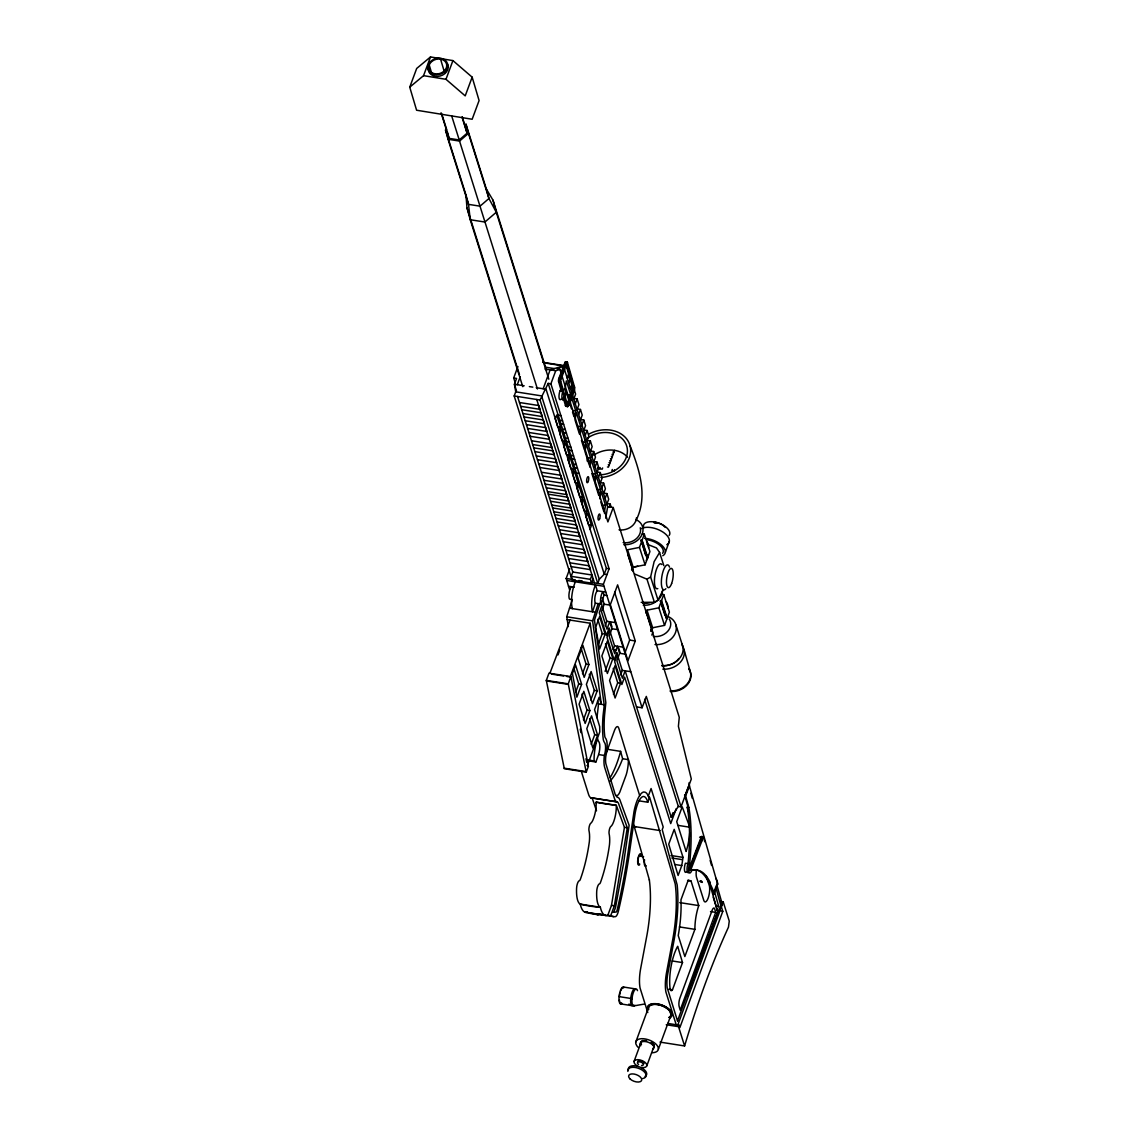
<?xml version="1.0" encoding="UTF-8"?>
<svg xmlns="http://www.w3.org/2000/svg" width="1139" height="1139" viewBox="0 0 1139 1139"><rect width="100%" height="100%" fill="white"/><g stroke="black" fill="none" stroke-linecap="round" stroke-linejoin="round"><path stroke-width="1.5" d="M681.763 865.569L683.03 857.396L674.203 829.363L668.721 844.198L678.118 875.464L681.763 865.569L674.872 864.487M559.164 379.771L564.232 365.946M621.922 1003.302A8.599 2.719 -81.1 0 1 619.075 996.668L619.374 994.432A8.599 2.719 -81.1 0 1 624.087 987.584M619.402 996.483L619.659 994.546A7.631 2.406 -81.1 0 1 620.1 992.596M630.721 998.433L631.02 996.255A8.599 2.719 -81.1 0 1 635.733 989.407M632.003 998.689L632.316 996.468M587.852 912.567A89.924 28.375 -81.1 0 1 584.834 911.67L587.71 912.111A33.857 10.692 -81.1 0 1 580.235 904.11A22.438 7.076 -81.1 0 1 576.59 888.135A5.923 1.865 -81.1 0 1 579.324 880.718A3.502 1.111 -81.1 0 0 580.392 879.208A66.304 20.929 -81.1 0 0 589.376 841.479A17.711 5.581 -81.1 0 0 589.02 830.801A4.058 1.281 -81.1 0 1 588.977 828.081A4.684 1.481 -81.1 0 1 590.757 823.269A11.675 3.688 -81.1 0 0 592.864 820.194A15.334 4.841 -81.1 0 0 596.167 802.155A115.637 53.476 -1.1 0 0 616.299 805.301L624.443 827.298L611.486 905.363L607.827 915.272L610.703 915.713A89.924 28.375 -81.1 0 0 615.288 916.681A7.745 2.449 -81.1 0 0 618.392 911.157A225.394 71.145 -81.1 0 0 630.138 848.085L634.921 814.727A18.836 5.951 -81.1 0 1 644.062 796.56A26.88 8.486 -81.1 0 1 647.792 802.226L649.629 797.272L675.185 883.836A72.241 22.794 -81.1 0 1 672.85 938.935L666.657 971.951A22.865 7.218 -81.1 0 0 665.945 992.126L676.21 1024.744M598.217 603.613L592.579 620.84L604.211 704.756A38.498 12.145 -81.1 0 1 603.513 711.676L603.044 715.819A51.426 16.231 -81.1 0 0 603.286 739.538A16.188 5.111 -81.1 0 0 604.567 742.585A9.14 2.89 -81.1 0 1 604.368 755.47A15.334 4.841 -81.1 0 0 604.51 766.86L614.434 798.411A20.075 6.336 -81.1 0 0 616.626 801.813A13.284 4.2 -81.1 0 1 618.975 804.803L627.304 827.74L614.362 905.818L610.703 915.713M641.186 602.346L654.398 602.275L658.043 600.111L650.611 577.017L654.113 561.669L659.595 552.458L656.463 547.944L647.037 544.186M565.101 388.427L566.339 380.882L570.753 394.906L570.013 399.433M571.066 398.166L570.069 404.203L571.536 408.873M574.725 416.717L575.722 410.681L571.308 396.657M580.691 426.456L579.438 434.002L575.024 419.978L576.277 412.432L580.691 426.456L577.701 426.427M580.235 434.244L581.232 428.207L585.645 442.231L584.407 449.777L581.46 440.423M587.126 460.996L587.624 457.978L590.614 458.006L589.376 465.552M589.917 467.303L591.169 459.757L595.583 473.781L594.33 481.327L591.881 473.539M599.541 495.593L600.538 489.556L596.124 475.533L594.885 483.078L598.801 495.536M599.854 498.854L601.093 491.308L605.507 505.332L604.268 512.877M605.734 518.202L607.642 506.627L572.447 394.792M606.66 752.011L605.791 756.438A10.635 3.36 -81.1 0 0 605.564 760.51L605.621 761.735A10.635 3.36 -81.1 0 0 606.162 764.682L614.804 793.1A11.119 3.502 -81.1 0 0 615.686 795.122L616.071 795.463A11.119 3.502 -81.1 0 0 619.815 792.132L626.208 774.805A17.142 5.41 -81.1 0 0 628.372 759.642L618.79 728.205A8.87 2.791 -81.1 0 0 614.661 729.985L606.66 752.011A13.696 4.328 -81.1 0 0 606.105 739.083L605.492 738.129A11.646 3.673 -81.1 0 1 604.795 736.492L604.368 732.349A47.254 14.921 -81.1 0 1 604.168 722.795A46.884 14.793 -81.1 0 1 604.581 715.036L605.848 702.735L594.473 620.171L600.196 602.702M568.361 626.607L566.709 616.783L572.348 599.555L569.486 599.114A6.877 2.178 -81.1 0 1 569.158 592.764A6.877 2.178 -81.1 0 1 571.365 586.713M595.341 603.172L592.522 611.785A18.167 5.738 -81.1 0 1 595.498 584.976L597.235 590.771A6.877 2.178 -81.1 0 0 595.014 596.822A6.877 2.178 -81.1 0 0 595.341 603.172L601.093 604.069L604.054 595.056L602.987 591.668A6.877 2.178 -81.1 0 0 600.766 597.733A6.877 2.178 -81.1 0 0 601.093 604.069M635.847 520.751C648.447 496.519 639.292 469.111 629.995 445.591A28.988 23.307 -17.8 0 0 589.02 434.03M567.35 404.559A3.203 1.011 -81.1 0 0 568.745 403.605L573.543 391.104A3.887 1.224 -81.1 0 0 573.885 387.516L567.194 364.238A2.349 0.74 -81.1 0 0 566.254 364.637L560.587 380.739L567.35 404.559C570.568 403.491 567.379 408.488 566.895 405.726L560.018 381.779A2.321 0.726 -81.1 0 1 560.317 378.561L566.425 362.658L564.987 362.43L558.879 378.347A2.321 0.726 -81.1 0 0 558.58 381.551L561.385 391.303M715.691 912.367L680.197 1010.136L679.157 1006.534A6.265 1.979 -81.1 0 1 679.926 998.02L712.16 910.26A5.339 1.68 -81.1 0 1 714.751 909.079L715.691 912.367L710.522 911.556M614.59 450.346L608.454 467.132L607.443 466.976M645.5 554.878L641.129 540.071L642.111 540.213L647.707 557.654L646.724 557.498L641.129 540.071M632.131 570.084L633.184 567.208L645.087 564.83L639.477 547.403L641.898 540.769L640.915 540.626M642.111 540.213L644.318 534.148L642.282 533.835M646.724 557.498L647.507 558.21L645.087 564.83M647.707 557.654L649.928 551.575L644.318 534.148M665.347 552.273L669.376 541.267M645.941 613.067L646.995 610.177L658.897 607.813L661.318 601.193L660.349 601.036L661.531 600.623L667.169 618.206L666.201 618.05L660.549 600.481M661.531 600.623L663.752 594.558L661.745 594.387M651.593 630.65L652.647 627.76L646.995 610.177M651.85 635.106L652.846 632.373L647.194 614.789M666.201 618.05L666.97 618.762L664.55 625.382L652.647 627.76M667.169 618.206L669.39 612.141L663.752 594.558M515.284 383.017L513.689 377.977L517.918 366.516M517.291 384.697L520.196 376.81M571.906 579.381L514.187 395.959L515.725 391.83L514.415 384.256L516.565 378.433L513.689 377.977M543.161 388.755L550.151 369.833L563.349 365.89L572.006 393.368L573.828 388.413L570.383 387.872M548.186 383.387L606.389 568.361L604.24 574.184L599.299 579.31L597.776 583.439L540.057 400.017L548.186 383.387L550.892 383.815L609.109 568.774L603.371 584.321L642.097 707.775L636.516 706.906M550.892 383.815L555.732 370.702L559.918 369.463L560.858 372.41M567.165 378.006L568.987 373.051L566.781 366.046M555.348 418.796L556.743 415.009L560.559 427.153L559.164 430.941M568.688 382.846L570.511 377.906L567.065 377.365M570.468 388.527L572.305 383.572L570.966 379.315M559.762 432.82L561.157 429.033L564.972 441.177L563.577 444.965M573.785 399.034L575.608 394.094L573.828 388.413M575.309 403.889L577.131 398.935L573.686 398.394M577.089 409.556L578.925 404.601L577.131 398.935M564.161 446.844L565.57 443.057L569.386 455.201L567.991 458.974M578.612 414.397L580.449 409.456L577.003 408.915M580.406 420.077L582.228 415.123L580.449 409.456M568.575 460.868L569.97 457.081L573.8 469.225L572.404 472.998M581.929 424.918L583.752 419.964L580.306 419.423M583.709 430.585L585.546 425.644L583.752 419.964M585.232 435.44L587.069 430.485L583.609 429.944M572.988 474.892L574.383 471.105L578.213 483.235L576.818 487.022M587.026 441.106L588.849 436.152L587.069 430.485M588.55 445.947L590.372 441.007L585.204 440.195M590.329 451.628L592.152 446.673L590.372 441.007M577.402 488.916L578.797 485.129L582.627 497.259L581.217 501.046M591.853 456.468L593.69 451.514L590.23 450.973M593.647 462.135L595.469 457.195L593.69 451.514M581.815 502.94L583.211 499.153L587.026 511.283L585.631 515.07M595.17 466.99L596.993 462.035L593.547 461.494M596.95 472.657L598.772 467.702L596.993 462.035M598.473 477.497L600.296 472.557L596.85 472.016M586.229 516.949L587.624 513.176L591.44 525.307L590.045 529.094M600.253 483.178L602.09 478.223L600.296 472.557M569.557 589.646L566.154 578.484L569.742 568.774M601.776 488.019L603.613 483.064L600.168 482.523M593.163 578.811L591.568 583.14L572.376 580.135L571.18 576.334L572.789 572.006L517.547 396.486M603.57 493.685L605.393 488.745L603.613 483.064M605.094 498.54L606.916 493.586L603.471 493.045M606.873 504.207L608.71 499.252L606.916 493.586M609.009 507.41L610.233 504.107L606.774 503.566M546.307 680.396L548.984 673.177L570.91 676.609L588.379 766.376L586.243 772.157L564.318 768.725L546.307 680.396L568.233 683.841L586.243 772.157M557.996 654.925L559.776 650.113M607.642 506.627L613.223 507.496L607.899 521.933L569.842 400.985M591.568 583.14L590.372 579.352L591.967 575.01L572.789 572.006M570.169 677.022L590.173 623.232L567.179 619.63M568.233 683.841L570.91 676.609M602.175 597.804L604.197 604.197L601.449 611.629L606.959 629.155L609.707 621.723L611.914 628.742L609.166 636.16L614.69 653.686L617.423 646.269L619.63 653.273L616.897 660.705L622.407 678.232L625.154 670.8L671.255 817.332L678.331 806.412L644.631 699.332M575.779 691.9L578.74 683.87L573.686 667.796M582.499 673.704L586.058 664.065L580.99 648.006M581.616 684.311L576.875 697.168L572.419 673.491L575.551 665.034L581.616 684.311L578.74 683.87M588.92 664.521L584.179 677.363L578.114 658.086L582.855 645.244L588.92 664.521L586.058 664.065M598.601 643.549L602.26 633.654L597.747 619.303M605.193 625.738L606.831 621.282L602.317 606.93M605.136 634.096L599.655 648.945L595.583 627.504L599.627 616.569L605.136 634.096L602.26 633.654M583.453 719.791L587.012 710.152L581.958 694.092M590.771 700.001L594.33 690.362L589.276 674.288M589.888 710.608L585.147 723.45L579.082 704.173L583.823 691.33L589.888 710.608L587.012 710.152M597.206 690.803L592.451 703.66L586.386 684.382L591.127 671.526L597.206 690.803L594.33 690.362M605.108 671.384L609.991 658.185L605.478 643.848M610.048 631.476L614.562 645.813L613.181 649.529L616.057 649.985M612.853 658.641L607.372 673.491L601.862 655.964L607.343 641.115L612.853 658.641L609.991 658.185M591.184 744.337L594.729 734.698L589.675 718.624M624.813 653.288L629.682 640.075L614.633 592.237M597.605 735.153L592.864 747.996L586.799 728.718L591.54 715.862L597.605 735.153L594.729 734.698M613.437 694.277L617.708 682.731L613.195 668.394M620.627 674.815L622.278 670.358L617.765 656.007M588.379 766.376L587.311 765.679L599.797 731.864L599.683 726.611L594.558 709.668L599.128 697.296L601.335 704.301L590.173 623.232M635.277 640.958L627.959 660.762L610.319 604.667L617.623 584.862L635.277 640.958L629.682 640.075M620.584 683.186L615.103 698.022L609.579 680.496L615.06 665.646L620.584 683.186L617.708 682.731M595.882 761.991L598.616 754.573A9.14 2.89 -81.1 0 0 598.815 741.674A16.188 5.111 -81.1 0 1 597.534 738.641A22.282 7.033 -81.1 0 0 594.102 760.937L595.882 761.991L587.895 760.738M642.097 707.775L646.297 696.413L681.051 806.839L678.331 806.412M671.255 817.332L672.964 812.719M676.267 808.562L670.714 823.597L624.613 677.064L621.866 684.496L614.718 661.773L617.466 654.341L616.897 652.533L614.149 659.951L607.002 637.228L609.735 629.81L609.166 627.988L606.432 635.42L599.285 612.697L602.018 605.265L600.709 601.121M681.051 806.839L691.316 779.019L678.403 726.34L679.257 717.328L613.223 507.496M635.733 1042.171L648.39 1007.873M634.039 1061.463L641.058 1042.427M672.466 989.805L682.517 962.583L677.677 946.295A29.642 9.354 -81.1 0 0 670.059 988.438A6.321 1.993 -81.1 0 0 672.466 989.805L669.02 989.264M694.904 929.339L684.852 956.561L678.232 935.532A56.722 17.897 -81.1 0 0 680.951 899.853L688.269 880.048L691.046 881.045L698.762 905.59A25.143 7.945 -81.1 0 0 694.904 929.339L679.385 926.918M653.928 1047.083L653.672 1044.605A7.19 3.659 20.3 0 0 651.38 1042.484M646.824 1065.805L654.213 1045.702L653.672 1044.605M670.899 1013.283L670.045 1011.304A11.903 6.065 20.3 0 0 656.32 1004.327A11.903 6.065 20.3 0 0 648.575 1009.453L648.532 1009.567A11.903 6.065 20.3 0 1 656.278 1004.441A11.903 6.065 20.3 0 1 670.003 1011.432L671.028 1014.934L658.37 1049.233M671.796 1013.425L671.839 1013.297A12.842 6.549 20.3 0 0 657.431 1003.872A12.842 6.549 20.3 0 0 647.778 1009.524M677.506 1020.914L717.755 911.94L709.312 882.312M677.591 1025.513L719.919 910.858L722.795 911.314L679.841 1027.634L679.072 1025.2L667.582 1023.391M719.677 901.262L723.194 901.817L721.371 906.772L722.795 911.314M660.008 1042.1L684.596 1045.958L678.531 1026.666L679.072 1025.2M409.741 87.162L416.689 68.454L430.499 56.95L452.923 60.595L472.158 77.167L479.092 100.545L472.158 119.253L416.589 110.227L409.741 87.162L423.551 75.658L430.499 56.95M472.158 77.167L465.21 95.875L445.975 79.303L452.923 60.595M717.129 909.933L719.905 910.189L722.24 904.081L716.929 885.316M566.695 404.459A3.203 1.011 -81.1 0 0 567.307 403.377L572.105 390.876A3.887 1.224 -81.1 0 0 572.447 387.288L565.756 364.024L567.194 364.238M568.034 403.021L572.191 392.186M564.816 362.871L566.482 362.544A2.349 0.74 -81.1 0 1 567.379 362.174L574.583 387.203A2.648 0.84 -81.1 0 1 574.227 390.862L568.646 405.399L567.208 405.171M598.003 467.232L597.534 468.442L602.175 469.168L602.631 467.958M599.74 468.798L600.21 467.574M612.326 469.482L611.857 470.692L613.978 471.019L614.434 469.809M684.781 796.204L685.621 796.019L688.824 807.352A96.046 30.312 -81.1 0 1 689.622 863.789A5.823 1.837 -81.1 0 0 688.753 871.449A5.823 1.837 -81.1 0 0 691.174 871.705L691.686 870.509L690.106 870.267M685.436 794.481L688.739 785.91M685.621 796.019L689.465 786.024A19.605 15.391 -16 0 0 688.938 782.906M701.04 837.407L690.206 865.626A2.762 0.868 -81.1 0 0 689.85 869.456A2.762 0.868 -81.1 0 0 691.159 868.915L701.98 840.696A2.762 0.868 -81.1 0 0 702.35 836.866A2.762 0.868 -81.1 0 0 701.04 837.407L699.588 837.179M691.159 868.915L689.707 868.687L698.492 845.807M689.707 868.687L700.528 840.468A2.762 0.868 -81.1 0 0 700.898 836.638M691.615 870.523L693.437 870.111A112.875 35.622 -81.1 0 1 710.352 882.853C707.276 879.878 715.107 891.623 713.697 894.528L712.986 894.386L716.374 885.558M713.697 894.528L717.67 884.206L689.465 786.024M663.154 589.788L658.043 600.111M564.987 362.43L565.044 362.316A2.349 0.74 -81.1 0 1 565.941 361.946L567.507 362.586L565.969 362.031M560.957 399.205A5.524 1.751 -81.1 0 1 559.078 397.725A5.524 1.751 -81.1 0 1 559.932 391.076L560.886 389.267A5.524 1.751 -81.1 0 1 561.385 388.84M564.702 398.095L564.346 398.906A5.524 1.751 -81.1 0 1 562.054 398.707A5.524 1.751 -81.1 0 1 562.823 391.531L559.932 391.076M689.579 863.889L685.407 863.234A5.823 1.837 -81.1 0 0 684.496 870.253A5.823 1.837 -81.1 0 0 686.475 871.848M570.055 620.086L549.881 673.32M563.691 396.6L565.2 396.586A5.524 1.751 -81.1 0 0 565.57 390.677A5.524 1.751 -81.1 0 0 563.777 389.723L561.854 390.236L560.545 385.665M566.724 406.039L565.556 405.826L563.264 397.881M441.049 112.775L449.108 138.36L459.231 139.94L467.09 133.192L462.292 116.847M522.773 386.676L470.236 219.742L468.528 204.365L465.951 194.897L445.463 129.803L448.04 139.271L459.544 141.079L468.456 133.405L465.879 123.923L488.474 195.737M650.611 577.017L646.966 579.182L635.049 574.184M639.477 547.403L627.575 549.767L633.184 567.208M634.096 1005.865L644.076 1004.1M567.777 394.877L570.753 394.906M572.732 410.652L575.722 410.681M582.655 442.203L585.645 442.231M592.593 473.753L595.583 473.781M597.548 489.528L600.538 489.556M602.517 505.303L605.507 505.332M588.635 913.122L597.804 914.745M597.05 914.645L598.744 914.873M566.254 364.637L564.83 364.409A2.349 0.74 -81.1 0 1 565.499 363.74M542.648 362.259L565.058 365.776M544.385 362.914L563.349 365.89L557.213 369.036L559.918 369.463M545.709 367.228L554.337 368.58M544.969 369.022L555.732 370.702M558.879 378.347L560.943 378.504M560.673 381.323L559.192 380.924M558.58 381.551L560.018 381.779M574.583 387.203L573.145 386.975A2.648 0.84 -81.1 0 1 572.988 390.036M572.447 387.288L573.885 387.516M572.789 390.634L574.227 390.862M560.886 389.267L563.777 389.723M572.105 390.876L573.543 391.104M524.182 385.779L514.415 384.256L516.48 390.834M529.364 386.591L532.81 387.132M536.255 387.673L546.037 389.211L604.24 574.184L606.959 574.611M515.725 391.83L541.58 395.888L599.299 579.31M567.307 403.377L568.745 403.605M514.187 395.959L540.057 400.017M567.094 405.427L568.532 405.655M565.457 405.498L566.895 405.726M565.556 405.826L568.147 406.267M565.67 406.096L567.962 406.481M565.812 406.281L567.763 406.609M519.555 402.523L538.747 405.541L539.943 409.328L520.751 406.324M558.167 415.094L560.872 415.521M521.833 409.755L541.025 412.759L542.221 416.561L523.029 413.557M559.818 420.362L562.538 420.789M524.097 416.945L543.289 419.964L544.485 423.751L525.293 420.747M560.915 423.865L563.634 424.292M560.559 427.153L557.683 426.698L555.291 419.109M562.581 429.118L565.286 429.545M526.517 424.633L545.709 427.652L546.891 431.439L527.713 428.435M563.677 432.635L566.396 433.048M565.328 437.889L568.048 438.316M528.994 432.507L548.186 435.511L549.368 439.312L530.19 436.308M564.972 441.177L562.096 440.722L559.705 433.133M566.439 441.391L569.158 441.818M612.896 452.069L613.907 452.226M531.586 440.765L550.778 443.769L551.974 447.57L532.781 444.552M568.09 446.645L570.81 447.072M612.07 454.333L613.081 454.489M611.316 456.397L612.312 456.554M569.187 450.161L571.906 450.588M610.49 458.647L611.486 458.818M533.835 447.869L553.013 450.873L554.209 454.675L535.031 451.67M609.721 460.74L610.732 460.896M569.386 455.201L566.51 454.746L563.648 445.648M570.853 455.415L573.558 455.842M609.038 462.633L610.034 462.79M571.949 458.917L574.668 459.344M608.24 464.797L609.237 464.954M536.355 455.913L555.547 458.917L556.743 462.719L537.551 459.715M573.6 464.185L576.32 464.598M574.711 467.688L577.43 468.115M538.818 463.715L557.996 466.719L559.192 470.521L540.014 467.517M573.8 469.225L570.924 468.77L568.062 459.672M576.362 472.941L579.082 473.368M541.495 472.244L560.687 475.248L561.883 479.049L542.691 476.031M578.213 483.235L575.337 482.794L572.476 473.682M544.029 480.302L563.221 483.306L564.417 487.108L545.225 484.089M546.393 487.805L565.585 490.809L566.781 494.611L547.588 491.607M582.627 497.259L579.751 496.818L576.889 487.706M548.414 494.198L567.592 497.202L568.788 501.003L549.61 497.999M550.621 501.26L569.813 504.264L571.009 508.065L551.817 505.047M587.026 511.283L584.165 510.842L581.289 501.729M552.686 507.98L571.863 510.998M553.881 511.781L573.059 514.8M554.835 514.614L574.013 517.633L575.209 521.42L556.031 518.416M591.44 525.307L588.578 524.865L586.186 517.277M557.142 521.975L576.334 524.979L577.53 528.781L558.338 525.777M559.591 529.749L578.783 532.767L579.979 536.554L560.787 533.55M562.168 537.921L581.346 540.94L582.542 544.741L563.364 541.723M564.873 546.521L584.051 549.525L585.247 553.326L566.069 550.322M567.45 554.693L586.628 557.697L587.824 561.499L568.646 558.494M606.389 568.361L609.109 568.774M569.998 562.823L589.19 565.827L590.386 569.628L571.194 566.624M571.18 576.334L590.372 579.352M566.154 578.484L575.266 579.908M578.754 580.463L582.243 581.004M590.97 582.371L603.371 584.321M566.752 580.463L603.955 586.3M568.489 586.258L574.241 587.169M597.235 590.771L605.692 592.095M604.054 595.056L606.76 595.483M604.197 604.197L609.778 605.08M569.528 608.169L595.398 612.227M606.831 621.282L615.302 622.606M566.709 616.783L592.579 620.84M611.914 628.742L617.509 629.611M614.562 645.813L623.019 647.137M619.63 653.273L625.226 654.156M622.278 670.358L630.735 671.683M551.732 674.131L563.463 675.968M566.823 676.495L571.08 677.164M546.478 680.951L568.418 684.382M597.576 701.054L598.459 703.859L604.211 704.756M606.233 749.12L620.613 751.37L622.634 758.731A66.304 20.929 -81.1 0 1 610.262 780.856M598.616 754.573L604.368 755.47M622.634 758.731L628.372 759.642L639.677 795.549M587.71 759.941L594.102 760.937M587.311 765.679L588.208 765.821M564.147 768.17L586.072 771.601M689.067 872.26A5.823 1.837 -81.1 0 1 687.088 870.652A5.823 1.837 -81.1 0 1 687.999 863.647L688.041 863.547A96.046 30.312 -81.1 0 0 687.244 807.11L688.824 807.352M639.178 800.874L647.792 802.226M590.999 797.756L616.868 801.813M581.246 771.117L588.564 794.367A20.075 6.336 -81.1 0 0 590.757 797.756L616.626 801.813M677.776 825.334L689.85 827.227L682.204 806.825L676.723 821.675L686.105 851.474A26.055 8.229 -81.1 0 0 689.664 833.207M660.107 830.573L634.238 826.515L632.672 821.518M624.443 827.298L627.304 827.74M700.528 840.468L701.98 840.696M670.956 855.503L683.03 857.396M671.853 858.009L682.204 859.618M638.666 855.959L643.62 856.742M716.944 884.092L717.67 884.206A19.605 15.391 -16 0 0 715.847 878.212M687.586 880.518L691.046 881.045M715.99 905.946L718.709 906.373L719.905 910.189M721.201 906.744L716.018 888.021M679.798 902.615L698.762 905.59M611.486 905.363L614.362 905.818M599.441 913.948L602.802 914.475M589.575 912.837L601.648 914.731M605.094 915.272L613.707 916.624M585.361 912.325L605.492 915.485M672.181 960.96L682.517 962.583M623.474 987.029L635.121 988.851M619.075 996.611L632.003 998.647M620.442 1003.858L632.074 1005.68M666.244 1024.744L678.531 1026.666M423.551 75.658L445.975 79.303M700.485 881.899L702.336 882.412M546.578 370.474L492.988 200.165L486.353 189.031L488.944 198.499L496.291 212.253L548.813 379.187M640.161 1044.335L640.83 1045.687M616.028 795.435L616.142 795.677A15.533 4.898 -81.1 0 0 617.31 797.272L617.566 797.328A17.84 5.624 -81.1 0 1 620.2 800.703L629.127 825.262L623.446 864.045L615.516 907.512L613.793 912.168L612.953 911.826L616 912.154A3.203 1.011 -81.1 0 0 617.096 910.203L617.196 909.805A220.724 69.664 -81.1 0 0 628.685 848.071L634.024 811.481A23.392 7.389 -81.1 0 1 639.42 795.905L640.531 794.324A23.392 7.389 -81.1 0 1 643.82 791.989L645.272 792.26A31.422 9.924 -81.1 0 1 648.931 797.798L648.376 795.834L651.081 788.53L663.197 827.028L662.229 829.633L677.178 884.989A76.74 24.218 -81.1 0 1 674.231 939.404L667.696 974.187A18.324 5.78 -81.1 0 0 667.226 987.812L677.563 1021.085M596.509 810.826L593.106 800.76A13.284 4.2 -81.1 0 0 590.757 797.756M659.595 552.458L663.838 565.67M675.925 624.984L682.717 646.112M641.898 540.769L647.507 558.21M661.318 601.193L666.97 618.762M660.349 601.036L664.962 615.416M658.897 607.813L664.55 625.382M646.966 579.182L654.398 602.275M627.774 554.38L633.384 571.806M610.233 504.107L611.116 506.94M590.614 458.006L586.201 443.982L584.962 451.528L588.877 463.986M561.783 375.357L569.329 399.362M565.585 389.979L568.532 399.333M572.518 411.991L573.985 416.66M600.822 501.972L603.77 511.311M723.194 901.817L729.259 921.095L728.462 927.16A455.814 143.856 -81.1 0 0 684.596 1045.958M713.213 897.119L717.869 911.912L686.746 995.899M706.223 875.848L709.398 885.914A9.24 2.919 -81.1 0 1 708.159 898.116A9.24 2.919 -81.1 0 1 703.916 900.764L696.797 878.155A9.269 2.919 -81.1 0 1 696.456 869.626M468.456 133.405L488.944 198.499L480.032 206.173L468.528 204.365L448.04 139.271M462.05 117.189L467.09 133.192M451.685 115.95L459.231 139.94M459.544 141.079L537.437 388.983M610.433 621.937L611.999 626.891M618.748 648.333L620.299 653.288M536.74 399.49L594.458 582.912M441.804 114.014L446.83 130.017M465.951 194.897L466.947 207.654L519.469 374.589M647.778 1012.543L640.075 988.068A22.865 7.218 -81.1 0 1 640.787 967.894L646.995 934.891A72.241 22.794 -81.1 0 0 649.315 879.778M440.565 59.128L444.623 72.754M429.232 64.994L431.752 73.508M703.318 836.695L704.785 841.764M710.138 860.386L711.59 865.469M567.008 365.647L572.191 383.686M687.244 807.11L688.696 812.164M683.955 649.344L690.348 671.91M690.875 793.214L692.313 798.325M714.452 891.324L718.709 906.373M684.582 794.922L688.369 808.334M649.415 880.134L634.238 826.515A89.113 16.914 5.2 0 0 635.989 826.729M492.988 200.165L496.291 212.253L484.915 222.034L470.236 219.742L466.947 207.654M447.285 131.683L449.108 138.36M580.249 729.174L580.918 732.648M585.959 758.731L586.628 762.205M596.309 803.237L596.167 802.155L616.284 805.316A15.334 4.841 -81.1 0 1 612.981 823.355A11.675 3.688 -81.1 0 1 610.874 826.43A4.684 1.481 -81.1 0 0 609.094 831.228A4.058 1.281 -81.1 0 0 609.151 833.947A17.711 5.581 -81.1 0 1 609.493 844.625A66.304 20.929 -81.1 0 1 600.509 882.369A3.502 1.111 -81.1 0 1 599.441 883.864A5.923 1.865 -81.1 0 0 596.708 891.296A22.438 7.076 -81.1 0 0 600.353 907.256A33.857 10.692 -81.1 0 0 607.827 915.272M572.404 608.625A18.167 5.738 -81.1 0 1 575.38 581.815M598.459 703.859A38.498 12.145 -81.1 0 1 597.761 710.764L597.292 714.922A51.426 16.231 -81.1 0 0 597.078 717.798M620.613 751.37A56.722 17.897 -81.1 0 1 610.191 777.524M562.253 389.111A5.524 1.751 -81.1 0 1 562.766 390.748M650.981 629.782A2.378 0.755 -81.1 0 1 651.081 631.305M662.471 590.927A16.06 12.913 -17.8 0 1 643.25 605.208M651.024 629.525A2.378 0.755 -81.1 0 1 651.252 631.319M631.547 569.6A2.378 0.755 -81.1 0 1 631.689 569.884M666.315 601.905A16.06 12.913 -17.8 0 1 668.066 608.368M649.543 602.673A13.625 10.949 -17.8 0 1 642.61 603.157M636.843 520.025A16.06 12.913 -17.8 0 1 641.528 535.515A16.06 12.913 -17.8 0 1 623.773 544.656M646.838 541.352A16.06 12.913 -17.8 0 1 648.604 547.802M640.275 527.756A13.625 10.949 -17.8 0 1 623.147 542.591M669.248 618.99A13.625 10.949 -17.8 0 1 667.611 631.462A13.625 10.949 -17.8 0 1 653.316 636.43M668.251 616.655A17.811 14.323 -17.8 0 1 674.986 633.811A17.811 14.323 -17.8 0 1 655.01 644.56M681.791 643.777A17.811 14.323 -17.8 0 1 679.015 659.011A17.811 14.323 -17.8 0 1 661.802 665.689M636.459 517.818A13.625 10.949 -17.8 0 1 619.032 529.806M648.305 554.65A13.625 10.949 -17.8 0 1 646.212 560.374M637.797 566.154A13.625 10.949 -17.8 0 1 634.309 566.766M678.858 658.541A15.149 12.187 -17.8 0 1 661.802 665.489M682.375 645.898A17.996 14.48 -17.8 0 1 680.695 661.844A17.996 14.48 -17.8 0 1 662.813 669.134M721.158 903.469A42.912 33.586 -15.8 0 1 722.24 904.081M651.864 1052.735A11.903 6.065 20.3 0 0 658.228 1047.538L657.331 1045.73A11.903 6.065 20.3 0 0 643.606 1038.74A11.903 6.065 20.3 0 0 635.861 1043.865L636.758 1045.687A11.903 6.065 20.3 0 0 638.353 1047.51M671.028 1014.934A11.903 6.065 20.3 0 1 669.034 1017.511M665.874 588.692A12.629 3.986 -81.1 0 1 661.887 576.306A12.629 3.986 -81.1 0 1 669.504 567.137M657.787 588.592A12.629 3.986 -81.1 0 1 654.953 575.223A12.629 3.986 -81.1 0 1 661.844 564.545M689.067 669.319A17.185 13.825 -17.8 0 1 687.472 684.525A17.185 13.825 -17.8 0 1 670.387 691.487M688.853 668.621A17.185 13.825 -17.8 0 1 687.244 683.827A17.185 13.825 -17.8 0 1 670.173 690.789M593.761 455.201A24.218 19.477 -17.8 0 1 627.504 457.237M629.995 445.591A28.988 23.307 -17.8 0 1 600.879 477.483M587.681 437.974A25.713 20.673 -17.8 0 1 626.436 445.221A25.713 20.673 -17.8 0 1 601.022 474.792M647.564 539.815A13.867 6.991 20.1 0 1 662.613 553.34M644.617 538.334A16.003 8.073 20.1 0 1 662.058 545.567A16.003 8.073 20.1 0 1 662.77 555.732M641.456 528.581A16.003 8.073 20.1 0 1 662.67 531.899A16.003 8.073 20.1 0 1 666.799 544.713M643.635 527.756A13.867 6.991 20.1 0 1 657.559 522.744A13.867 6.991 20.1 0 1 669.148 535.472M653.672 522.175A9.084 4.57 20.1 0 1 665.276 527.442M637.94 1066.303A6.763 3.445 20.3 0 1 635.69 1059.939A6.763 3.445 20.3 0 1 646.155 1063.499A6.763 3.445 20.3 0 1 641.243 1067.428M627.874 1071.4A9.653 4.926 20.3 0 1 640.275 1069.051A9.653 4.926 20.3 0 1 642.78 1078.519M628.443 1069.834A9.653 4.926 20.3 0 1 639.691 1066.987A9.653 4.926 20.3 0 1 645.001 1076.426M638.21 1061.463A2.862 1.452 20.3 0 1 641.684 1061.434M643.478 1063.071A2.862 1.452 20.3 0 1 643.521 1063.47M641.485 1044.378A6.763 3.445 20.3 0 1 641.513 1041.63M642.353 1041.032A6.763 3.445 20.3 0 1 646.639 1040.804M651.408 1042.783A6.763 3.445 20.3 0 1 653.857 1045.83M654.327 523.086A7.517 3.787 20.1 0 1 656.107 523.228M653.8 1046.812A7.19 3.659 20.3 0 1 652.675 1049.389M640.289 1044.591A7.19 3.659 20.3 0 1 644.973 1041.502A7.19 3.659 20.3 0 1 653.259 1045.716M638.595 1064.481A3.132 1.595 20.3 0 1 638.409 1061.861A3.132 1.595 20.3 0 1 642.951 1063.413A3.132 1.595 20.3 0 1 641.556 1065.478M447.257 63.67A10.123 8.115 -16.5 0 1 448.197 67.77L447.655 69.92A10.123 8.115 -16.5 0 1 437.476 76.413L434.927 76.213A10.123 8.115 -16.5 0 1 428.307 68.468L429.275 64.823A9.14 7.318 -16.5 0 1 438.458 58.972L440.765 59.143A9.14 7.318 -16.5 0 1 446.73 66.133L446.246 68.084A9.14 7.318 -16.5 0 1 437.049 73.935L434.756 73.764A9.14 7.318 -16.5 0 1 428.777 66.774M634.864 1005.267A8.599 2.719 -81.1 0 1 631.946 1002.078A8.599 2.719 -81.1 0 1 633.896 991.229A8.599 2.719 -81.1 0 1 637.498 990.645M633.569 1005.125A8.599 2.719 -81.1 0 1 630.707 998.49M621.239 1002.889A7.631 2.406 -81.1 0 1 620.613 1002.904M620.057 1002.42A7.631 2.406 -81.1 0 1 619.388 1000.056M620.655 990.873A7.631 2.406 -81.1 0 1 623.304 987.926M647.835 1009.724A12.842 6.535 20.3 0 1 662.115 1005.296A12.842 6.535 20.3 0 1 669.946 1017.939M671.085 1014.821A11.903 6.065 20.3 0 1 669.077 1017.383M691.857 869.854A112.875 35.622 -81.1 0 1 708.771 882.597M646.254 865.782A5.837 1.837 -81.1 0 1 644.532 859.76M639.648 864.743A5.837 1.837 -81.1 0 1 637.911 858.735A5.837 1.837 -81.1 0 1 641.428 854.82M639.648 863.932A4.94 1.566 -81.1 0 1 638.082 859.475A4.94 1.566 -81.1 0 1 640.887 854.891M629.44 1004.171A7.631 2.406 -81.1 0 1 628.799 1004.185M640.702 1043.481A7.19 3.659 20.3 0 1 641.015 1041.587M641.827 1040.918A7.19 3.659 20.3 0 1 643.037 1040.491M654.213 1045.702A7.19 3.659 20.3 0 1 654.299 1046.727M638.039 1061.277A3.132 1.595 20.3 0 1 638.424 1060.993M640.417 1060.893A3.132 1.595 20.3 0 1 641.94 1061.406M643.763 1063.214A3.132 1.595 20.3 0 1 643.749 1063.655M700.115 881.173L701.709 881.344L700.115 881.173M428.364 64.652L427.823 66.802A10.123 8.115 -16.5 0 0 434.429 74.548L436.977 74.733A10.123 8.115 -16.5 0 0 447.157 68.255L447.698 66.105A10.123 8.115 -16.5 0 0 441.092 58.36L438.543 58.174A10.123 8.115 -16.5 0 0 428.364 64.652M600.353 907.256L580.235 904.11A112.12 98.524 -28.8 0 0 600.353 907.256M671.626 583.538A9.753 3.075 -81.1 0 0 671.469 568.404A9.753 3.075 -81.1 0 0 666.457 582.114A9.753 3.075 -81.1 0 0 671.626 583.538M588.251 481.455A3.061 0.968 -81.1 0 0 588.222 476.686A3.061 0.968 -81.1 0 0 586.628 480.971A3.061 0.968 -81.1 0 0 588.251 481.455M599.627 518.786A3.061 0.968 -81.1 0 0 599.584 514.016A3.061 0.968 -81.1 0 0 598.003 518.302A3.061 0.968 -81.1 0 0 599.627 518.786M630.052 1078.932A6.919 3.531 20.3 0 0 641.342 1080.911A6.919 3.531 20.3 0 0 634.138 1074.049A6.919 3.531 20.3 0 0 630.052 1078.932"/></g></svg>
